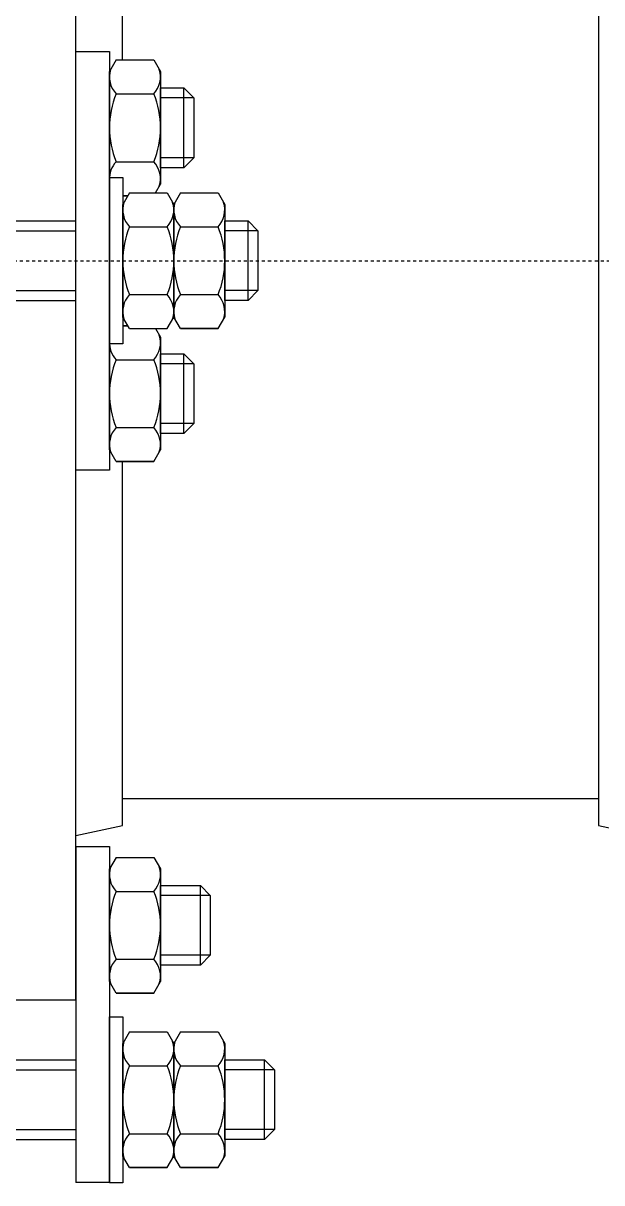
# Model space of a CAD drawing. Extents: x -3450 to 27857, y -1288 to 11880.
# Drawn here: x 1164.88 to 1184.01, y 1114.3 to 1152.65 of the extents above; entities that cross this region are included whole.
import ezdxf

# ---------------------------------------------------------------- set-up
doc = ezdxf.new("R2010")
doc.units = 0
doc.linetypes.add('188K-SM-03-F20-MECH-EQ-Y2257103$0$CENTER', pattern=[2, 1.25, -0.25, 0.25, -0.25])
doc.layers.add('188K-SM-03-F20-MECH-EQ-Y2257103$0$18P7-CHWR-19-Center', color=244, linetype='188K-SM-03-F20-MECH-EQ-Y2257103$0$CENTER')
doc.layers.add('188K-SM-03-F20-MECH-EQ-Y2257103$0$18P7-PCWR-20.7-PIPE', color=6, linetype='Continuous')

# ---------------------------------------------------------------- blocks, each defined once
blk = doc.blocks.new('188K-SM-03-F20-MECH-EQ-Y2257103$0$18P7-法蘭-300A-正視-派肯')
blk.add_lwpolyline([(-173, 14), (-170, 0), (170, 0), (173, 14)])
blk = doc.blocks.new('188K-SM-03-F20-MECH-EQ-Y2257103$0$300A-捷流蝶閥+派肯法蘭-上視')
at = {"xscale": -1, "rotation": 180}
blk.add_blockref('188K-SM-03-F20-MECH-EQ-Y2257103$0$18P7-法蘭-300A-正視-派肯', (0, 82), dxfattribs=at)
blk = doc.blocks.new('188K-SM-03-F20-MECH-EQ-Y2257103$0$SC-法蘭-300A-正視-派肯-(濾桶用))')
for p, q in [((45991.84, 66227.658), (45991.84, 66190.058)), ((45992.14, 66227.658), (45992.14, 66190.058)), ((45993.94, 66227.658), (45993.94, 66190.058)), ((45994.24, 66227.658), (45994.24, 66190.058)), ((46017.09, 66227.658), (46017.09, 66190.058)), ((46017.39, 66227.658), (46017.39, 66190.058)), ((46019.19, 66227.658), (46019.19, 66190.058)), ((46019.49, 66227.658), (46019.49, 66190.058)), ((45996.04, 66190.058), (45996.04, 66192.458)), ((46000.659, 66190.058), (45990.553, 66190.058)), ((45996.04, 66190.058), (46040.54, 66190.058)), ((45996.247, 66188.847), (45996.594, 66189.047)), ((45996.594, 66189.047), (45999.986, 66189.047)), ((46000.333, 66188.847), (45999.986, 66189.047)), ((46012.247, 66188.847), (46012.594, 66189.047)), ((46012.594, 66189.047), (46015.986, 66189.047)), ((46015.988, 66189.046), (46015.986, 66189.047)), ((46015.997, 66189.045), (46020.583, 66189.046)), ((46020.592, 66189.046), (46020.594, 66189.047)), ((46020.594, 66189.047), (46023.986, 66189.047)), ((46024.333, 66188.847), (46023.986, 66189.047)), ((45990.997, 66188.446), (45991.344, 66188.646)), ((45991.344, 66188.646), (45994.736, 66188.646)), ((45995.083, 66188.446), (45994.736, 66188.646)), ((45996.247, 66187.713), (45996.247, 66188.847)), ((45996.247, 66188.847), (45996.247, 66187.713)), ((45997.269, 66188.847), (45997.269, 66187.713)), ((45999.311, 66188.847), (45999.311, 66187.713)), ((46000.333, 66188.847), (46000.333, 66187.713)), ((46000.333, 66188.847), (46000.333, 66187.713)), ((46012.247, 66187.713), (46012.247, 66188.847)), ((46012.247, 66188.847), (46012.247, 66187.713)), ((46013.269, 66188.847), (46013.269, 66187.713)), ((46015.311, 66188.847), (46015.311, 66187.713)), ((46016.247, 66188.446), (46016.593, 66188.646)), ((46016.333, 66188.646), (46016.333, 66188.495)), ((46016.333, 66188.646), (46016.333, 66188.495)), ((46016.333, 66188.495), (46016.333, 66188.646)), ((46016.333, 66188.646), (46016.333, 66188.495)), ((46016.594, 66188.646), (46019.986, 66188.646)), ((46020.333, 66188.446), (46019.986, 66188.646)), ((46020.247, 66188.495), (46020.247, 66188.646)), ((46020.247, 66188.646), (46020.247, 66188.495)), ((46021.269, 66188.847), (46021.269, 66187.713)), ((46023.311, 66188.847), (46023.311, 66187.713)), ((46024.333, 66188.847), (46024.333, 66187.713)), ((46024.333, 66188.847), (46024.333, 66187.713)), ((45990.997, 66187.312), (45990.997, 66188.446)), ((45990.997, 66188.446), (45990.997, 66187.312)), ((45992.019, 66188.446), (45992.019, 66187.312)), ((45994.061, 66188.446), (45994.061, 66187.312)), ((45995.083, 66188.446), (45995.083, 66187.312)), ((45995.083, 66188.446), (45995.083, 66187.312)), ((46016.247, 66188.446), (46016.247, 66187.312)), ((46017.269, 66188.446), (46017.269, 66187.312)), ((46019.311, 66188.446), (46019.311, 66187.312)), ((46020.333, 66188.446), (46020.333, 66187.312)), ((46020.333, 66188.446), (46020.333, 66187.312)), ((45996.247, 66187.713), (45996.594, 66187.513)), ((45999.986, 66187.513), (45996.594, 66187.513)), ((45997.39, 66186.013), (45997.39, 66187.513)), ((45999.19, 66186.013), (45999.19, 66187.513)), ((46000.333, 66187.713), (45999.986, 66187.513)), ((46012.247, 66187.713), (46012.594, 66187.513)), ((46015.986, 66187.513), (46012.594, 66187.513)), ((46013.39, 66186.513), (46013.39, 66187.513)), ((46015.19, 66186.513), (46015.19, 66187.513)), ((46016.247, 66187.664), (46015.986, 66187.513)), ((46020.333, 66187.664), (46020.594, 66187.513)), ((46023.986, 66187.513), (46020.594, 66187.513)), ((46021.39, 66186.513), (46021.39, 66187.513)), ((46023.19, 66186.513), (46023.19, 66187.513)), ((46024.333, 66187.713), (46023.986, 66187.513)), ((45990.997, 66187.312), (45991.344, 66187.112)), ((45995.083, 66187.312), (45994.736, 66187.112)), ((46016.247, 66187.312), (46016.594, 66187.112)), ((46020.333, 66187.312), (46019.986, 66187.112)), ((45990.997, 66186.912), (45991.344, 66187.112)), ((45990.997, 66185.779), (45990.997, 66186.912)), ((45990.997, 66186.912), (45990.997, 66185.779)), ((45994.736, 66187.112), (45991.344, 66187.112)), ((45991.344, 66187.112), (45994.736, 66187.112)), ((45991.344, 66187.112), (45994.736, 66187.112)), ((45992.019, 66186.912), (45992.019, 66185.779)), ((45994.061, 66186.912), (45994.061, 66185.779)), ((45995.083, 66186.912), (45994.736, 66187.112)), ((45995.083, 66186.912), (45995.083, 66185.779)), ((45995.083, 66186.912), (45995.083, 66185.779)), ((46013.09, 66186.813), (46015.49, 66186.813)), ((46016.247, 66186.912), (46016.594, 66187.112)), ((46016.247, 66185.779), (46016.247, 66186.912)), ((46016.247, 66186.912), (46016.247, 66185.779)), ((46019.986, 66187.112), (46016.594, 66187.112)), ((46016.594, 66187.112), (46019.986, 66187.112)), ((46016.594, 66187.112), (46019.986, 66187.112)), ((46017.269, 66186.912), (46017.269, 66185.779)), ((46019.311, 66186.912), (46019.311, 66185.779)), ((46020.333, 66186.912), (46019.986, 66187.112)), ((46020.333, 66186.912), (46020.333, 66185.779)), ((46020.333, 66186.912), (46020.333, 66185.779)), ((46021.09, 66186.813), (46023.49, 66186.813)), ((45997.09, 66186.313), (45999.49, 66186.313)), ((45990.997, 66185.779), (45991.344, 66185.579)), ((45995.083, 66185.779), (45994.736, 66185.579)), ((46016.247, 66185.779), (46016.594, 66185.579)), ((46020.333, 66185.779), (46019.986, 66185.579)), ((45994.736, 66185.579), (45991.344, 66185.579)), ((45992.14, 66184.079), (45992.14, 66185.579)), ((45993.94, 66184.079), (45993.94, 66185.579)), ((46019.986, 66185.579), (46016.594, 66185.579)), ((46017.39, 66184.579), (46017.39, 66185.579)), ((46019.19, 66184.579), (46019.19, 66185.579)), ((46017.09, 66184.879), (46019.49, 66184.879)), ((45991.84, 66184.379), (45994.24, 66184.379))]:
    blk.add_line(p, q)
for points in [[(46000.659, 66190.058), (46000.659, 66189.047), (45990.553, 66189.045), (45990.553, 66190.058)], [(46000.99, 66190.058), (46001.29, 66188.658), (46012.247, 66188.658)], [(46024.59, 66190.058), (46024.59, 66189.047), (46011.99, 66189.047), (46011.99, 66190.058)], [(46024.333, 66188.658), (46035.29, 66188.658), (46035.59, 66190.058)]]:
    blk.add_lwpolyline(points)
for points in [[(45990.54, 66188.646), (45990.54, 66189.046), (45995.54, 66189.046), (45995.54, 66188.646)], [(46015.79, 66188.646), (46015.79, 66189.046), (46020.79, 66189.046), (46020.79, 66188.646)], [(45997.09, 66186.313), (45997.09, 66187.513), (45999.49, 66187.513), (45999.49, 66186.313), (45999.19, 66186.013), (45997.39, 66186.013)], [(46013.09, 66186.813), (46013.09, 66187.513), (46015.49, 66187.513), (46015.49, 66186.813), (46015.19, 66186.513), (46013.39, 66186.513)], [(46021.09, 66186.813), (46021.09, 66187.513), (46023.49, 66187.513), (46023.49, 66186.813), (46023.19, 66186.513), (46021.39, 66186.513)], [(45991.84, 66184.379), (45991.84, 66185.579), (45994.24, 66185.579), (45994.24, 66184.379), (45993.94, 66184.079), (45992.14, 66184.079)], [(46017.09, 66184.879), (46017.09, 66185.579), (46019.49, 66185.579), (46019.49, 66184.879), (46019.19, 66184.579), (46017.39, 66184.579)]]:
    blk.add_lwpolyline(points, close=True)
for centre, radius, start, end in [((45996.758, 66188.295), 0.752, 47.2249, 107.2249), ((45998.29, 66186.339), 2.708, 67.8408, 112.1592), ((45999.822, 66188.295), 0.752, 72.7751, 132.7751), ((46012.758, 66188.295), 0.752, 47.2249, 107.2249), ((46014.29, 66186.339), 2.708, 67.8408, 112.1592), ((46015.822, 66188.295), 0.752, 87.3849, 132.7751), ((46020.758, 66188.295), 0.752, 47.2249, 92.6151), ((46022.29, 66186.339), 2.708, 67.8408, 112.1592), ((46023.822, 66188.295), 0.752, 72.7751, 132.7751), ((45991.508, 66187.894), 0.752, 47.2249, 107.2249), ((45993.04, 66185.938), 2.708, 67.8408, 112.1592), ((45994.572, 66187.894), 0.752, 72.7751, 132.7751), ((46016.758, 66187.894), 0.752, 47.2249, 107.2249), ((46018.29, 66185.938), 2.708, 67.8408, 112.1592), ((46019.822, 66187.894), 0.752, 72.7751, 132.7751), ((45996.758, 66188.265), 0.752, 252.7751, 312.7751), ((45996.758, 66188.265), 0.752, 252.7751, 312.7751), ((45998.29, 66190.221), 2.708, 247.8408, 292.1592), ((45999.822, 66188.265), 0.752, 227.2249, 287.2249), ((46012.758, 66188.265), 0.752, 252.7751, 312.7751), ((46012.758, 66188.265), 0.752, 252.7751, 312.7751), ((46014.29, 66190.221), 2.708, 247.8408, 292.1592), ((46015.822, 66188.265), 0.752, 227.2249, 287.2249), ((46020.758, 66188.265), 0.752, 252.7751, 312.7751), ((46020.758, 66188.265), 0.752, 252.7751, 312.7751), ((46022.29, 66190.221), 2.708, 247.8408, 292.1592), ((46023.822, 66188.265), 0.752, 227.2249, 287.2249), ((45991.508, 66187.864), 0.752, 252.7751, 312.7751), ((45993.04, 66189.82), 2.708, 247.8408, 292.1592), ((45994.572, 66187.864), 0.752, 227.2249, 287.2249), ((46016.758, 66187.864), 0.752, 252.7751, 312.7751), ((46018.29, 66189.82), 2.708, 247.8408, 292.1592), ((46019.822, 66187.864), 0.752, 227.2249, 287.2249), ((45991.508, 66186.36), 0.752, 47.2249, 107.2249), ((45993.04, 66184.405), 2.708, 67.8408, 112.1592), ((45994.572, 66186.36), 0.752, 72.7751, 132.7751), ((46016.758, 66186.36), 0.752, 47.2249, 107.2249), ((46018.29, 66184.405), 2.708, 67.8408, 112.1592), ((46019.822, 66186.36), 0.752, 72.7751, 132.7751), ((45991.508, 66186.331), 0.752, 252.7751, 312.7751), ((45993.04, 66188.287), 2.708, 247.8408, 292.1592), ((45994.572, 66186.331), 0.752, 227.2249, 287.2249), ((46016.758, 66186.331), 0.752, 252.7751, 312.7751), ((46018.29, 66188.287), 2.708, 247.8408, 292.1592), ((46019.822, 66186.331), 0.752, 227.2249, 287.2249)]:
    blk.add_arc(centre, radius, start, end)
blk = doc.blocks.new('188K-SM-03-F20-MECH-EQ-Y2257103$0$18P7-PCW-過濾桶配管')
at = {"layer": '188K-SM-03-F20-MECH-EQ-Y2257103$0$18P7-CHWR-19-Center', "ltscale": 0.01}
blk.add_line((0, -203.328), (0, -327.202), dxfattribs=at)
at = {"layer": '188K-SM-03-F20-MECH-EQ-Y2257103$0$18P7-PCWR-20.7-PIPE'}
for p, q in [((-16.195, -263.127), (-16.195, -248.807)), ((16.195, -263.127), (16.195, -248.807))]:
    blk.add_line(p, q, dxfattribs=at)
at = {"layer": '188K-SM-03-F20-MECH-EQ-Y2257103$0$18P7-PCWR-20.7-PIPE', "xscale": -0.9999999999999991}
blk.add_blockref('188K-SM-03-F20-MECH-EQ-Y2257103$0$SC-法蘭-300A-正視-派肯-(濾桶用))', (46018.29, -66437.465), dxfattribs=at)
at = {"layer": '188K-SM-03-F20-MECH-EQ-Y2257103$0$18P7-PCWR-20.7-PIPE', "xscale": 0.09999999999999992, "yscale": 0.09999999999999992, "zscale": 0.09999999999999992}
blk.add_blockref('188K-SM-03-F20-MECH-EQ-Y2257103$0$300A-捷流蝶閥+派肯法蘭-上視', (0, -271.327), dxfattribs=at)
blk = doc.blocks.new('188K-SM-03-F20-MECH-EQ-Y2257103')
at = {"layer": '188K-SM-03-F20-MECH-EQ-Y2257103$0$18P7-PCWR-20.7-PIPE', "xscale": -1.099104711986056, "yscale": 1.099104711986056, "zscale": 1.099104711986056, "rotation": 90}
blk.add_blockref('188K-SM-03-F20-MECH-EQ-Y2257103$0$18P7-PCW-過濾桶配管', (894.691, 1144.796), dxfattribs=at)

msp = doc.modelspace()

# ---------------------------------------------------------------- block references
msp.add_blockref('188K-SM-03-F20-MECH-EQ-Y2257103', (0, 0))

doc.saveas('drawing.dxf')
